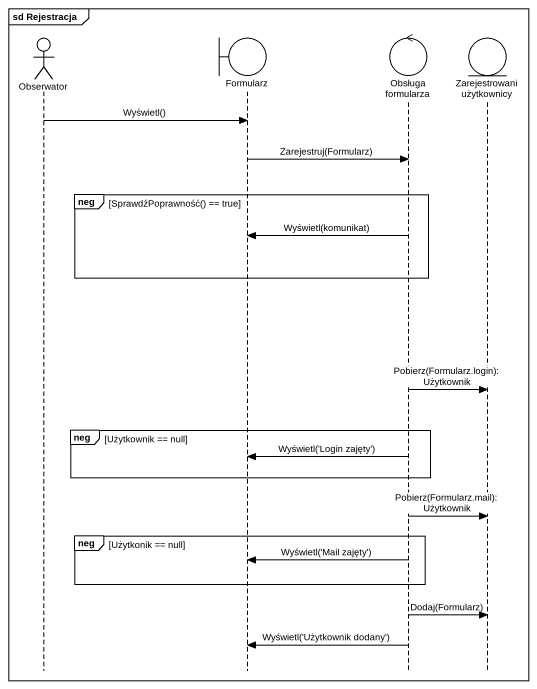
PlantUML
@startuml
mainframe sd Rejestracja
hide footbox
actor Obserwator
boundary Formularz
control "Obsługa formularza" as Obsługa_formularza
entity "Zarejestrowani użytkownicy" as Zarejestrowani_użytkownicy

Obserwator -> Formularz : Wyświetl()
Formularz -> Obsługa_formularza : Zarejestruj(Formularz)
group neg [SprawdźPoprawność() == true]
  Obsługa_formularza -> Formularz : Wyświetl(komunikat)
end
Obsługa_formularza -> Zarejestrowani_użytkownicy : Pobierz(Formularz.login): Użytkownik
group neg [Użytkownik == null]
  Obsługa_formularza -> Formularz : Wyświetl('Login zajęty')
end
Obsługa_formularza -> Zarejestrowani_użytkownicy : Pobierz(Formularz.mail): Użytkownik
group neg [Użytkonik == null]
  Obsługa_formularza -> Formularz : Wyświetl('Mail zajęty')
end
Obsługa_formularza -> Zarejestrowani_użytkownicy : Dodaj(Formularz)
Obsługa_formularza -> Formularz : Wyświetl('Użytkownik dodany')
@enduml
